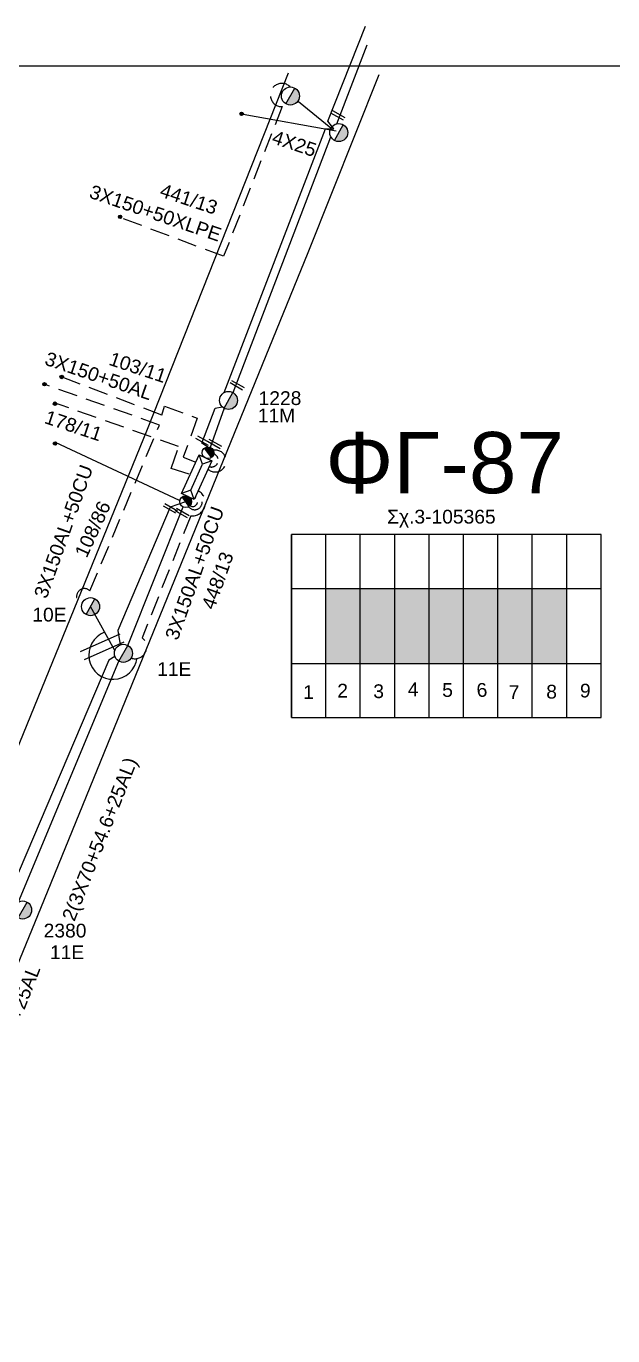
# Model space of a CAD drawing. Header units: millimetres. Extents: x 875 to 3140, y 727 to 1775.
# Drawn here: x 1312.4 to 1389.2, y 1590.1 to 1761.2 of the extents above; entities that cross this region are included whole.
import ezdxf
from ezdxf.enums import TextEntityAlignment as Align

# ---------------------------------------------------------------- set-up
doc = ezdxf.new("R2010")
doc.units = ezdxf.units.MM
doc.linetypes.add('DASHED', pattern=[19.05, 12.7, -6.35])
for name, color, linetype in [('Ασφαλειοκιβώτια Χ.Τ 9 αναχωρήσεων', 7, 'Continuous'), ('Επιγραφές - Σχήματα', 7, 'Continuous'), ('Καλώδια ΧΤ   3x150+50AL', 7, 'DASHED'), ('Καλώδια ΧΤ   3x150AL+50CU', 7, 'DASHED'), ('Καλώδια ΧΤ   3x150AL+50XLPE', 7, 'DASHED'), ('Μηχανική τομή', 7, 'Continuous'), ('Στύλος ΦΜ', 7, 'Continuous'), ('Στύλος ΦΜ @ 1', 7, 'Continuous'), ('Συνδέσεις', 7, 'Continuous'), ('Συνεστραμμένα ΧΤ   3x70+54.6+25 AL', 7, 'SYN_LINE'), ('Συνεστραμμένα ΧΤ   3x70+54.6+25AL', 7, 'SYN_LINE'), ('Τομή', 7, 'Continuous'), ('Υποσταθμός εναέριος 2 στύλων', 7, 'Continuous'), ('Υποσταθμός πόλεως', 7, 'Continuous'), ('Υπόβαθρο ΔΕΗ', 7, 'Continuous')]:
    doc.layers.add(name, color=color, linetype=linetype)
doc.styles.add('ar', font='arial.ttf')
doc.styles.get("Standard").update_dxf_attribs({"font": 'arial.ttf'})
doc.linetypes.add('SYN_LINE', pattern='A,0.5,-0.0001,["/\\/\\/\\/",Standard,S=0.1,R=0,X=0,Y=-0.05],-0.25', length=0.7501)

# ---------------------------------------------------------------- blocks, each defined once
blk = doc.blocks.new('ΥΠΑΡΧΩΝ ΤΣΙΜΕΝΤΕΝΙΟΣ ΣΤΥΛΟΣ')
at = {"layer": 'Στύλος ΦΜ'}
blk.add_hatch(color=256, dxfattribs=at).paths.add_polyline_path([(-1.29, -2.28, 0.574793), (2.62, 0, 0.268822), (1.3, 2.27)])
blk.add_line((-1.29, -2.28), (1.3, 2.27), dxfattribs=at)
blk.add_circle((0, 0), 2.62, dxfattribs=at)
at = {"layer": 'Στύλος ΦΜ', "flags": 4}
for tag, p in [('ΑΡΙΘΜΟΣ', (-4.68, 8.05)), ('ΤΥΠΟΣ', (-4.91, 3.03))]:
    blk.add_attdef(tag, p, '', height=4, dxfattribs=at)
blk = doc.blocks.new('ΥΠΟΣΤΑΘΜΟΣ ΕΝΑΕΡΙΟΣ ΕΠΙ 2 ΣΤΥΛΩΝ')
at = {"layer": 'Υποσταθμός εναέριος 2 στύλων', "linetype": 'Continuous'}
for points in [[(-11.97, -2.11, 0.574793), (-8.45, -0.07, 0.268822), (-9.64, 1.98)], [(9.68, -2.15, 0.574793), (13.19, -0.1, 0.268822), (12.01, 1.95)]]:
    blk.add_hatch(color=256, dxfattribs=at).paths.add_polyline_path(points)
for p, q in [((-11.97, -2.11), (-9.64, 1.98)), ((9.68, -2.15), (12.01, 1.95))]:
    blk.add_line(p, q, dxfattribs=at)
for centre in [(-10.81, -0.07), (10.84, -0.1)]:
    blk.add_circle(centre, 2.36, dxfattribs=at)
at = {"layer": 'Υποσταθμός πόλεως', "linetype": 'Continuous', "ltscale": 40}
blk.add_lwpolyline([(-8.57, 2.82), (8.57, 2.82), (8.57, -2.82), (-8.57, -2.82)], close=True, dxfattribs=at)
for points in [[(-5.75, 0), (-8.57, 2.82)], [(-8.57, -2.82), (-5.75, 0)], [(-5.75, 0), (5.75, 0)], [(5.75, 0), (8.57, 2.82)], [(8.57, -2.82), (5.75, 0)]]:
    blk.add_lwpolyline(points, dxfattribs=at)
at = {"layer": 'Υποσταθμός εναέριος 2 στύλων', "ltscale": 40, "flags": 1}
for tag, p in [('ΜΕΤΑΣΧΗΜΑΤΙΣΜΟΣ', (14.09, 2.51)), ('ΙΣΧΥΣ', (14.07, -0.28)), ('ΑΡΙΘΜΟΣ', (14.19, -3))]:
    blk.add_attdef(tag, p, '', height=1.8, dxfattribs=at)
blk = doc.blocks.new('_ΣΥΝΔΕΣΗ')
at = {"layer": 'Συνδέσεις', "linetype": 'SYN_LINE', "ltscale": 40}
blk.add_hatch(color=256, dxfattribs=at).paths.add_polyline_path([(0.5, -0.01, 1), (-0.5, -0.01, 1)])
at = {"layer": 'Συνδέσεις'}
blk.add_circle((0, -0.01), 0.5, dxfattribs=at)
blk = doc.blocks.new('ΜΗΧΑΝΙΚΗ ΤΟΜΗ')
at = {"layer": 'Μηχανική τομή', "ltscale": 40}
for p, q in [((-1.89, 0.78), (1.89, 0.78)), ((1.89, 0), (-1.89, 0))]:
    blk.add_line(p, q, dxfattribs=at)
blk = doc.blocks.new('A$C7C6752A3')
at = {"layer": 'Μηχανική τομή', "xscale": 0.5, "yscale": 0.5, "zscale": 0.5}
blk.add_blockref('ΜΗΧΑΝΙΚΗ ΤΟΜΗ', (0.95, 0), dxfattribs=at)
blk = doc.blocks.new('ΑΣΦΑΛΕΙΟΚΙΒΩΤΙΟ ΥΠΟΣΤΑΘΜΟΥ 9 ΑΝΑΧΩΡΗΣΕΩΝ')
at = {"layer": 'Ασφαλειοκιβώτια Χ.Τ 9 αναχωρήσεων', "ltscale": 40}
for p, q in [((-23.8, 40.36), (24.02, 40.36)), ((-9.72, 40.36), (-9.72, -40.64)), ((9.94, 40.36), (9.94, -40.64)), ((-23.8, 31.36), (24.02, 31.36)), ((-23.8, 22.36), (24.02, 22.36)), ((-23.8, 13.36), (24.02, 13.36)), ((-23.8, 4.36), (24.02, 4.36)), ((-23.8, -4.64), (24.02, -4.64)), ((-23.8, -13.64), (24.02, -13.64)), ((-23.8, -22.64), (24.02, -22.64)), ((-23.8, -31.64), (24.02, -31.64))]:
    blk.add_line(p, q, dxfattribs=at)
at = {"layer": 'Ασφαλειοκιβώτια Χ.Τ 9 αναχωρήσεων'}
blk.add_lwpolyline([(-23.8, -40.64), (24.02, -40.64), (24.02, 40.36), (-23.8, 40.36)], close=True, dxfattribs=at)
for s, rotation, p in [('1', 270, (-18.96, 37.31)), ('2', 270, (-18.6, 28.38)), ('3', 270, (-18.74, 18.97)), ('4', 270, (-18.26, 9.95)), ('5', 270, (-18.42, 0.93)), ('6', 274.9707, (-18.52, -8.21)), ('7', 270, (-19, -16.47)), ('8', 270, (-18.86, -26.29)), ('9', 266.863, (-18.5, -35))]:
    blk.add_text(s, height=3.6, rotation=rotation, dxfattribs=at).set_placement(p)
at = {"layer": 'Ασφαλειοκιβώτια Χ.Τ 9 αναχωρήσεων', "ltscale": 40}
for tag, height, p in [('ΟΝΟΜΑ', 5, (-0.16, 44.31)), ('ΚΕΙΜΕΝΟ 1', 2, (17.06, 35.59)), ('ΚΕΙΜΕΝΟ 2', 2, (17.06, 26.88)), ('ΚΕΙΜΕΝΟ 3', 2, (17.06, 17.69)), ('ΚΕΙΜΕΝΟ 4', 2, (17.06, 8.71)), ('ΚΕΙΜΕΝΟ 5', 2, (17.06, -0.13)), ('ΚΕΙΜΕΝΟ 6', 2, (17.06, -9.05)), ('ΚΕΙΜΕΝΟ 7', 2, (17.06, -18.13)), ('ΚΕΙΜΕΝΟ 8', 2, (17.06, -26.85)), ('ΚΕΙΜΕΝΟ 9', 2, (17.06, -35.99)), ('ΣΧ', 2, (-0.1, -42.64))]:
    blk.add_attdef(tag, text='', height=height, dxfattribs=at).set_placement(p, align=Align.MIDDLE_CENTER)
blk = doc.blocks.new('ΤΟΜΗ')
at = {"layer": 'Τομή', "ltscale": 40}
for p, q in [((-5.68, 0), (5.68, 0)), ((5.68, -2.33), (-5.68, -2.33))]:
    blk.add_line(p, q, dxfattribs=at)

msp = doc.modelspace()

# ---------------------------------------------------------------- hatches: boundary and pattern name
at = {"layer": 'Ασφαλειοκιβώτια Χ.Τ 9 αναχωρήσεων', "ltscale": 20}
for color, points in [(1, [(1351.61, 1687.73), (1351.61, 1677.9), (1356.11, 1677.9), (1356.11, 1687.73)]), (62, [(1356.14, 1687.83), (1356.14, 1678), (1360.64, 1678), (1360.64, 1687.83)]), (27, [(1360.62, 1687.83), (1360.62, 1678), (1365.12, 1678), (1365.12, 1687.83)]), (2, [(1365.22, 1687.75), (1365.22, 1677.92), (1369.72, 1677.92), (1369.72, 1687.75)]), (85, [(1369.71, 1687.75), (1369.71, 1677.92), (1374.21, 1677.92), (1374.21, 1687.75)]), (151, [(1374.21, 1687.78), (1374.21, 1677.95), (1378.71, 1677.95), (1378.71, 1687.78)]), (30, [(1378.71, 1687.78), (1378.71, 1677.95), (1383.21, 1677.95), (1383.21, 1687.78)])]:
    msp.add_hatch(color=color, dxfattribs=at).paths.add_polyline_path(points)

# ---------------------------------------------------------------- linework, layer by layer
at = {"layer": 'Επιγραφές - Σχήματα'}
msp.add_lwpolyline([(892.09, 1756.08), (2890.24, 1756.08), (2890.24, 1756.08)], dxfattribs=at)
at = {"layer": 'Καλώδια ΧΤ   3x150+50AL', "color": 30, "ltscale": 0.2}
msp.add_lwpolyline([(1317.09, 1715.41), (1330.2, 1710.43), (1330.55, 1711.59), (1334.82, 1710.04), (1332.98, 1704.91), (1334.62, 1704.26)], dxfattribs=at)
at = {"layer": 'Καλώδια ΧΤ   3x150AL+50CU', "color": 85, "ltscale": 0.2}
msp.add_lwpolyline([(1320.78, 1687.46), (1329.88, 1709.12), (1314.83, 1714.45)], dxfattribs=at)
at = {"layer": 'Καλώδια ΧΤ   3x150AL+50CU', "color": 151, "ltscale": 0.2}
msp.add_lwpolyline([(1333.76, 1702.7), (1331.41, 1703.44), (1331.41, 1703.44), (1332.39, 1706.32), (1316.02, 1712.07)], dxfattribs=at)
at = {"layer": 'Καλώδια ΧΤ   3x150AL+50CU', "color": 1, "linetype": 'DASHED', "ltscale": 0.2}
msp.add_arc((1337.18, 1704.42), 1.43, 227.7668, 105.5706, dxfattribs=at)
at = {"layer": 'Καλώδια ΧΤ   3x150AL+50CU', "color": 3, "linetype": 'DASHED', "ltscale": 0.1}
msp.add_arc((1336.68, 1704.53), 0.891, 252.5105, 84.4503, dxfattribs=at)
at = {"layer": 'Καλώδια ΧΤ   3x150AL+50CU', "color": 2, "linetype": 'DASHED', "ltscale": 0.2}
msp.add_arc((1334.48, 1699.05), 0.991, 215.6507, 76.9415, dxfattribs=at)
at = {"layer": 'Καλώδια ΧΤ   3x150AL+50CU', "color": 27, "linetype": 'DASHED', "ltscale": 0.1}
msp.add_arc((1334.24, 1699.1), 0.621, 233.8873, 52.9378, dxfattribs=at)
at = {"layer": 'Καλώδια ΧΤ   3x150AL+50CU', "color": 85, "ltscale": 0.2}
msp.add_arc((1320.07, 1686.72), 1.03, 46.3139, 251.0018, dxfattribs=at)
at = {"layer": 'Καλώδια ΧΤ   3x150AL+50CU', "color": 0, "linetype": 'Continuous', "ltscale": 0.2}
msp.add_arc((1323.8, 1679.07), 3.17, 110.649, 352.8411, dxfattribs=at)
at = {"layer": 'Καλώδια ΧΤ   3x150AL+50XLPE', "color": 3, "linetype": 'SYN_LINE', "ltscale": 11}
msp.add_line((1351.92, 1748.84), (1356.83, 1761.24), dxfattribs=at)
at = {"layer": 'Καλώδια ΧΤ   3x150AL+50XLPE', "color": 0, "linetype": 'SYN_LINE', "ltscale": 10}
msp.add_line((1353, 1747.52), (1340.84, 1749.7), dxfattribs=at)
at = {"layer": 'Καλώδια ΧΤ   3x150AL+50XLPE', "color": 0, "ltscale": 0.2}
for p, q in [((1351.59, 1747.81), (1352.69, 1747.81)), ((1352.69, 1747.81), (1351.92, 1748.84))]:
    msp.add_line(p, q, dxfattribs=at)
at = {"layer": 'Καλώδια ΧΤ   3x150AL+50XLPE', "color": 3, "ltscale": 0.2}
msp.add_lwpolyline([(1345.94, 1750.73), (1338.27, 1731.18), (1324.5, 1736.33)], dxfattribs=at)
at = {"layer": 'Καλώδια ΧΤ   3x150AL+50XLPE', "color": 85, "ltscale": 0.2}
msp.add_lwpolyline([(1334.93, 1700.52, -0.846831), (1333.97, 1697.27), (1327.61, 1681.33, -0.844865), (1326.16, 1678.66)], format="xyb", dxfattribs=at)
at = {"layer": 'Καλώδια ΧΤ   3x150AL+50XLPE', "color": 3, "ltscale": 0.2}
msp.add_arc((1345.9, 1752.25), 1.52, 43.3323, 271.5603, dxfattribs=at)
at = {"layer": 'Συνεστραμμένα ΧΤ   3x70+54.6+25 AL', "color": 3, "ltscale": 5}
msp.add_line((1348.07, 1751.41), (1352.28, 1747.96), dxfattribs=at)
at = {"layer": 'Συνεστραμμένα ΧΤ   3x70+54.6+25 AL', "color": 3, "linetype": 'SYN_LINE', "ltscale": 20}
msp.add_line((1338.34, 1713.36), (1351.59, 1747.81), dxfattribs=at)
at = {"layer": 'Συνεστραμμένα ΧΤ   3x70+54.6+25AL', "color": 3, "ltscale": 5}
for p, q in [((1337.15, 1711.34), (1338.08, 1711.51)), ((1335.4, 1706.76), (1337.15, 1711.34)), ((1336.17, 1706.26), (1335.4, 1706.76))]:
    msp.add_line(p, q, dxfattribs=at)
at = {"layer": 'Συνεστραμμένα ΧΤ   3x70+54.6+25AL', "color": 1, "ltscale": 7}
msp.add_line((1338.33, 1711.31), (1336.51, 1706.21), dxfattribs=at)
at = {"layer": 'Συνεστραμμένα ΧΤ   3x70+54.6+25AL', "color": 2, "ltscale": 20}
for p, q in [((1331.27, 1698.41), (1324.45, 1682.28)), ((1333.3, 1699.11), (1331.27, 1698.41)), ((1324.45, 1682.28), (1324.73, 1680.39)), ((1324.05, 1678.88), (1323.24, 1678.4)), ((1323.24, 1678.4), (1310.67, 1648.82))]:
    msp.add_line(p, q, dxfattribs=at)
at = {"layer": 'Συνεστραμμένα ΧΤ   3x70+54.6+25AL', "color": 27, "ltscale": 20}
for p, q in [((1325.75, 1680.31), (1332.98, 1698.42)), ((1311.45, 1646.8), (1324.58, 1678.27))]:
    msp.add_line(p, q, dxfattribs=at)
at = {"layer": 'Συνεστραμμένα ΧΤ   3x70+54.6+25AL', "color": 85, "ltscale": 8}
msp.add_line((1324.05, 1679.67), (1320.86, 1685.39), dxfattribs=at)
at = {"layer": 'Συνεστραμμένα ΧΤ   3x70+54.6+25AL', "color": 1, "ltscale": 11}
msp.add_lwpolyline([(1353.09, 1748.49), (1357.04, 1758.81)], dxfattribs=at)
at = {"layer": 'Συνεστραμμένα ΧΤ   3x70+54.6+25AL', "color": 1, "ltscale": 20}
msp.add_lwpolyline([(1339.5, 1713.36), (1352.3, 1746.79)], dxfattribs=at)
at = {"layer": 'Συνεστραμμένα ΧΤ   3x70+54.6+25AL', "color": 27, "ltscale": 20}
msp.add_lwpolyline([(1332.49, 1699.25), (1316.27, 1706.85)], dxfattribs=at)
at = {"layer": 'Υπόβαθρο ΔΕΗ'}
for points in [[(1155.54, 1233.05), (1131.7, 1178.48), (1124.5, 1174.95), (1119.97, 1176.31), (1142.56, 1230.07), (1199.07, 1364.6), (1224.71, 1426.82), (1258.36, 1508.65), (1280.41, 1563.18), (1314.37, 1645.99), (1349.32, 1731.66), (1358.63, 1754.92)], [(1346.72, 1755.1), (1328.27, 1708.54), (1303.87, 1648.76), (1296.5, 1632.95), (1236.63, 1660.04), (1266.49, 1718.88), (1284.87, 1754.47)]]:
    msp.add_lwpolyline(points, dxfattribs=at)

# ---------------------------------------------------------------- block references
at = {"layer": 'Ασφαλειοκιβώτια Χ.Τ 9 αναχωρήσεων', "xscale": 0.5, "yscale": 0.5, "zscale": 0.5, "rotation": 90}
msp.add_blockref('ΑΣΦΑΛΕΙΟΚΙΒΩΤΙΟ ΥΠΟΣΤΑΘΜΟΥ 9 ΑΝΑΧΩΡΗΣΕΩΝ', (1367.33, 1682.81), dxfattribs=at)
at = {"layer": 'Επιγραφές - Σχήματα', "ltscale": 20}
for p, rotation in [((1352.3, 1749.9), 330.6727937061742), ((1339.11, 1714.62), 330.6727937061743), ((1334.65, 1707.38), 330.6727937061743), ((1336.15, 1706.96), 330.6727937061743), ((1330.39, 1698.52), 330.6727937061743), ((1331.91, 1697.91), 330.6727937061743)]:
    msp.add_blockref('A$C7C6752A3', p, dxfattribs=dict(at, rotation=rotation))
at = {"layer": 'Στύλος ΦΜ @ 1', "ltscale": 40, "xscale": 0.4499999999998181, "yscale": 0.4499999999998181, "zscale": 0.4499999999998181}
for p in [(1347.01, 1752.12), (1353.34, 1747.34)]:
    msp.add_blockref('ΥΠΑΡΧΩΝ ΤΣΙΜΕΝΤΕΝΙΟΣ ΣΤΥΛΟΣ', p, dxfattribs=at)
at = {"layer": 'Στύλος ΦΜ @ 1', "ltscale": 40}
ref = msp.add_blockref('ΥΠΑΡΧΩΝ ΤΣΙΜΕΝΤΕΝΙΟΣ ΣΤΥΛΟΣ', (1338.91, 1712.34), dxfattribs=dict(at, xscale=0.4499999999998181, yscale=0.4499999999998181, zscale=0.4499999999998181))
ref.add_attrib('ΤΥΠΟΣ', '11M', (1342.74, 1709.47), dxfattribs={"layer": 'Στύλος ΦΜ', "height": 1.8, "flags": 4})
ref.add_attrib('ΑΡΙΘΜΟΣ', '1228', (1342.85, 1711.74), dxfattribs={"layer": 'Στύλος ΦΜ', "height": 1.8, "flags": 4})
ref = msp.add_blockref('ΥΠΑΡΧΩΝ ΤΣΙΜΕΝΤΕΝΙΟΣ ΣΤΥΛΟΣ', (1320.86, 1685.39), dxfattribs=dict(at, xscale=0.4499999999998181, yscale=0.4499999999998181, zscale=0.4499999999998181))
ref.add_attrib('ΤΥΠΟΣ', '10E', (1313.25, 1683.45), dxfattribs={"layer": 'Στύλος ΦΜ', "height": 1.8, "flags": 4})
ref = msp.add_blockref('ΥΠΑΡΧΩΝ ΤΣΙΜΕΝΤΕΝΙΟΣ ΣΤΥΛΟΣ', (1325.16, 1679.29), dxfattribs=dict(at, xscale=0.4499999999998181, yscale=0.4499999999998181, zscale=0.4499999999998181))
ref.add_attrib('ΤΥΠΟΣ', '11E', (1329.57, 1676.33), dxfattribs={"layer": 'Στύλος ΦΜ', "height": 1.8, "flags": 4})
ref = msp.add_blockref('ΥΠΑΡΧΩΝ ΤΣΙΜΕΝΤΕΝΙΟΣ ΣΤΥΛΟΣ', (1311.98, 1645.75), dxfattribs=dict(at, xscale=0.4499999999998181, yscale=0.4499999999998181, zscale=0.4499999999998181))
ref.add_attrib('ΤΥΠΟΣ', '11E', (1315.56, 1639.33), dxfattribs={"layer": 'Στύλος ΦΜ', "height": 1.8, "flags": 4})
ref.add_attrib('ΑΡΙΘΜΟΣ', '2380', (1314.73, 1642.16), dxfattribs={"layer": 'Στύλος ΦΜ', "height": 1.8, "flags": 4})
at = {"layer": 'Συνδέσεις', "xscale": 0.4500000000000455, "yscale": 0.4500000000000455, "zscale": 0.4500000000000455}
for p in [(1340.63, 1749.8), (1324.73, 1736.33), (1317.09, 1715.41), (1314.83, 1714.46), (1316.22, 1711.92), (1316.22, 1706.71)]:
    msp.add_blockref('_ΣΥΝΔΕΣΗ', p, dxfattribs=at)
at = {"layer": 'Τομή', "xscale": 0.5000000000002592, "yscale": 0.5000000000002592, "zscale": 0.5000000000002592, "rotation": 203.9889329891796}
msp.add_blockref('ΤΟΜΗ', (1322.62, 1679.6), dxfattribs=at)
at = {"layer": 'Υποσταθμός εναέριος 2 στύλων', "xscale": 0.3249745152933788, "yscale": 0.3249745152933788, "zscale": 0.3249745152933788, "rotation": 65.39869902401107}
msp.add_blockref('ΥΠΟΣΤΑΘΜΟΣ ΕΝΑΕΡΙΟΣ ΕΠΙ 2 ΣΤΥΛΩΝ', (1334.74, 1702.31), dxfattribs=at)

# ---------------------------------------------------------------- texts
at = {"layer": 'Επιγραφές - Σχήματα', "ltscale": 20, "char_height": 1.8, "width": 18.7775, "attachment_point": 1, "style": 'ar'}
for s, insert, rotation in [('4X25', (1345.03, 1747.69), 341.5834), ('441/13', (1330.36, 1740.74), 341.5834), ('103/11', (1323.7, 1718.73), 341.5834), ('178/11', (1315.27, 1711.11), 341.5834), ('108/86', (1318.72, 1692.4), 65.3406)]:
    msp.add_mtext(s, dxfattribs=dict(at, insert=insert, rotation=rotation))
at = {"layer": 'Επιγραφές - Σχήματα', "ltscale": 20, "width": 19.3816, "attachment_point": 1, "style": 'ar'}
for s, insert, char_height in [('ΦΓ-87', (1351.57, 1708.21), 8), ('Σχ.3-105365', (1359.66, 1698.05), 1.8)]:
    msp.add_mtext(s, dxfattribs=dict(at, insert=insert, char_height=char_height))
at = {"layer": 'Καλώδια ΧΤ   3x150+50AL', "ltscale": 0.2}
for s, p in [('3X150+50XLPE', (1329.36, 1736.82)), ('3X150+50AL', (1321.94, 1715.55))]:
    msp.add_text(s, height=1.8, rotation=341.1768, dxfattribs=at).set_placement(p, align=Align.MIDDLE)
at = {"layer": 'Καλώδια ΧΤ   3x150AL+50CU', "ltscale": 0.2}
for s, p in [('3X150AL+50CU', (1317.32, 1695.22)), ('3X150AL+50CU', (1334.47, 1689.77)), ('448/13', (1337.44, 1688.82))]:
    msp.add_text(s, height=1.8, rotation=70.3721, dxfattribs=at).set_placement(p, align=Align.MIDDLE)
at = {"layer": 'Συνεστραμμένα ΧΤ   3x70+54.6+25AL', "ltscale": 20}
for s, p in [('2(3X70+54.6+25AL)', (1322.26, 1654.94)), ('3X70+54.6+25AL', (1309.93, 1629.3))]:
    msp.add_text(s, height=1.8, rotation=68.5446, dxfattribs=at).set_placement(p, align=Align.MIDDLE)

doc.saveas('drawing.dxf')
